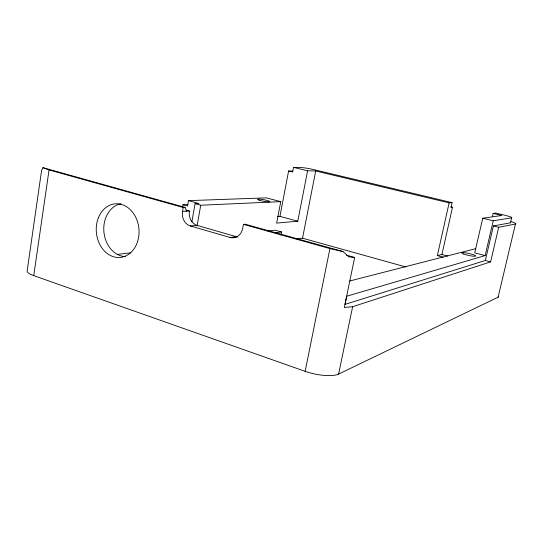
<?xml version="1.0" encoding="UTF-8"?>
<svg xmlns="http://www.w3.org/2000/svg" width="543" height="543" viewBox="0 0 543 543"><rect width="100%" height="100%" fill="white"/><g stroke="black" fill="none" stroke-linecap="round" stroke-linejoin="round"><path stroke-width="0.81" d="M33.741 275.634L49.046 169.925L42.958 167.665L41.594 170.346L27.15 271.066A22.175 5.267 7 0 0 33.741 275.634L305.152 371.337A24.978 7.575 11.8 0 0 338.588 374.093L498.101 297.191A15.414 2.708 13.3 0 0 498.589 296.58M182.502 207.256L182.937 204.759L187.987 204.548M237.882 237.033A12.258 10.493 84.5 0 1 236.524 236.748L230.042 237.467L190.328 225.956A12.129 10.093 85.6 0 1 182.529 211.41L183.201 207.494L185.068 207.406L186.595 211.186M449.122 202.872L437.353 255.644L441.921 254.518L452.489 207.317L451.023 207.453L452.095 202.648L449.122 202.872L315.707 170.977L307.596 170.787L297.795 221.191L276.659 223.112L280.745 201.636L266.294 197.862L188.469 200.638L187.539 206.041L182.937 204.759M191.896 221.836L195.059 203.679L198.942 203.516L188.469 200.638M197.082 226.017L200.72 205.24L280.745 201.636M498.101 297.191L515.436 224.015L498.691 227.266L490.621 261.869L352.638 306.714L344.323 307.453L354.667 257.477L348.755 256.859L343.061 251.585L245.137 224.205L243.413 224.354L242.673 228.393A12.414 10.588 84.5 0 1 230.042 237.467M277.425 216.569L279.937 216.372L288.598 170.991L292.786 171.086M452.095 202.648L313.935 169.654A9.224 0.767 11.1 0 0 301.827 167.624L293.512 167.393L292.629 171.995L288.598 170.991M280.996 235.153L281.6 231.99L275.301 230.232L267.889 231.019M296.797 238.947L302.532 238.194L315.707 170.977M305.152 371.337L329.927 248.579L243.413 224.354M338.588 374.093L352.638 306.714M492.399 216.677L493.159 213.413L501.813 215.483L482.727 218.252L474.752 252.875L485.137 255.59L493.227 220.797L511.615 217.824L510.44 222.806L493.377 225.942L485.354 260.484L345.036 304.372L346.719 296.234L485.137 255.59M349.706 281.002L475.675 248.66M493.159 213.413L495.732 213.073L504.182 215.089A10.432 0.916 12.3 0 1 511.615 217.824M117.166 254.416L130.639 252.828M274.996 232.723L281.6 231.99M190.328 225.956L197.15 225.393L236.524 236.748M182.529 211.41L189.426 211.03A11.98 10.012 85.6 0 0 197.15 225.393M343.061 251.585L329.927 248.579M293.512 167.393L307.596 170.787M450.839 206.924L452.489 207.317M482.727 218.252L493.227 220.797M493.377 225.942L498.691 227.266M485.354 260.484L490.621 261.869M441.921 254.518L447.568 256.024M437.353 255.644L443.074 257.178M279.937 216.372L297.795 221.191M195.059 203.679L200.72 205.24M302.532 238.194L405.892 266.98M42.958 167.665L185.068 207.406M49.046 169.925L183.201 207.494M186.174 210.114L189.426 211.03M346.543 255.196L354.667 257.477M125.318 256.615A26.621 21.204 84.5 0 1 103.876 231.596A26.621 21.204 84.5 0 1 120.994 203.761M511.112 221.646A15.638 1.466 12.3 0 1 515.436 224.015M510.325 222.263A10.426 0.977 12.3 0 1 510.44 222.806M98.575 217.343A26.94 21.36 84.4 0 0 118.754 257.531A26.94 21.36 84.4 0 0 135.614 217.037A26.94 21.36 84.4 0 0 98.575 217.343M259.391 200.265A6.278 0.801 10.7 0 0 269.701 201.813A6.278 0.801 10.7 0 0 262.113 199.41A6.278 0.801 10.7 0 0 259.391 200.265M463.776 254.043A7.113 0.984 12.7 0 0 475.451 256.187A7.113 0.984 12.7 0 0 467.102 253.092A7.113 0.984 12.7 0 0 463.776 254.043"/></g></svg>
